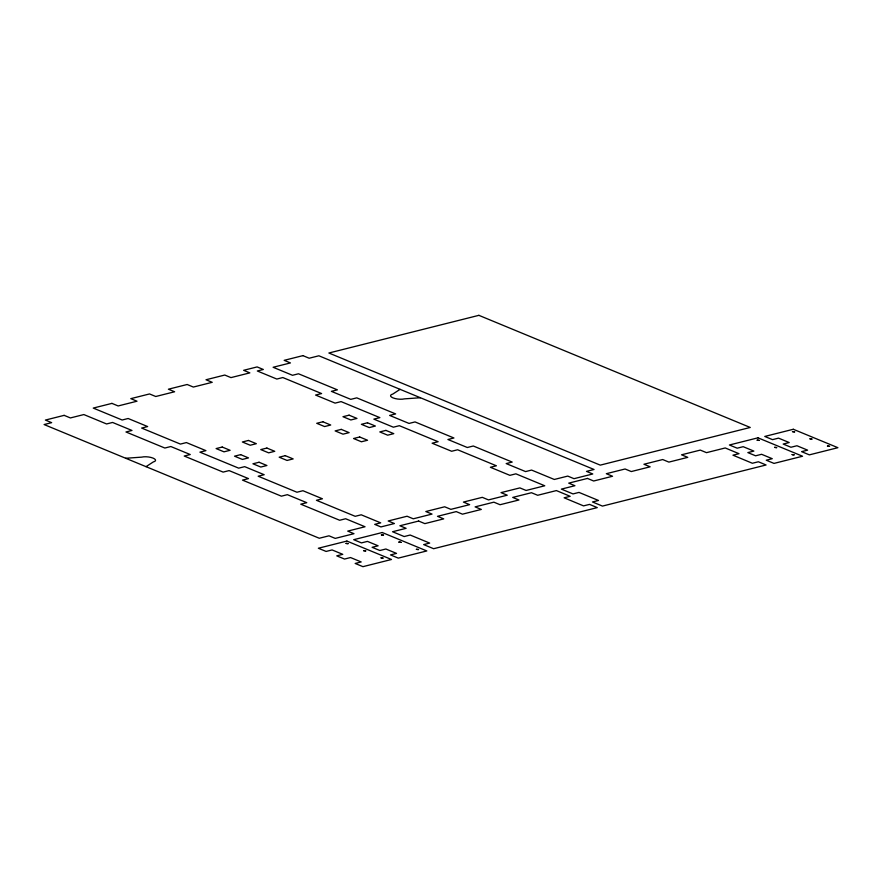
<?xml version="1.0" encoding="UTF-8"?>
<svg xmlns="http://www.w3.org/2000/svg" width="882" height="882" viewBox="0 0 882 882"><rect width="100%" height="100%" fill="white"/><g stroke="black" fill="none" stroke-linecap="round" stroke-linejoin="round"><path stroke-width="1.32" d="M146.026 466.655L153.281 461.947A8.125 2.668 5.9 0 0 153.104 458.133A8.125 2.668 5.9 0 0 141.649 457.141L125.696 458.265M400.086 389.337L392.832 394.056A8.125 2.668 5.9 0 0 392.997 397.87A8.125 2.668 5.9 0 0 404.463 398.862L420.405 397.738M346.075 543.422L348.225 543.654L346.075 543.4M363.56 550.644L365.721 550.886L363.56 550.644M381.41 534.878L383.571 535.109L381.421 534.845M381.057 557.876L383.218 558.108L381.068 557.854M398.907 542.099L401.056 542.342L398.907 542.099M416.403 549.332L418.553 549.563L416.403 549.31M757.142 440.162L759.303 440.405L757.164 440.118M774.639 447.395L776.788 447.637L774.661 447.35M792.488 431.618L794.638 431.86L792.488 431.618M792.135 454.627L794.285 454.858L792.135 454.594M809.985 438.85L812.135 439.093L809.985 438.828M827.47 446.083L829.631 446.314L827.481 446.049M64.143 415.356L45.39 420.064L51.652 422.654L44.1 424.551L319.284 538.252L328.975 535.815L335.237 538.395L353.98 533.687L347.728 531.107L365.027 526.752L345.645 518.748L339.647 520.259L300.762 504.184L306.76 502.685L287.378 494.67L281.38 496.18L242.495 480.117L248.492 478.606L229.111 470.602L223.113 472.102L184.228 456.038L190.236 454.539L170.843 446.524L164.846 448.034L125.972 431.971L131.969 430.46L112.587 422.456L106.579 423.955L83.845 414.562L70.406 417.936L64.143 415.356M111.937 403.383L93.26 408.079L122.146 420.008L128.144 418.498L147.647 426.557L141.649 428.068L180.413 444.087L186.411 442.577L205.914 450.636L199.916 452.146L238.68 468.155L244.678 466.655L264.181 474.703L258.172 476.214L296.947 492.233L302.945 490.723L322.437 498.782L316.44 500.292L355.203 516.312L361.212 514.801L380.704 522.861L374.707 524.36L380.914 526.929L394.408 523.533L388.212 520.975L407.065 516.235L413.272 518.803L432.015 514.085L425.819 511.527L444.682 506.786L450.878 509.355L469.632 504.647L463.425 502.078L482.289 497.338L488.485 499.907L507.238 495.199L501.031 492.63L519.895 487.9L526.102 490.458L544.767 485.773L515.893 473.832L509.895 475.343L490.392 467.284L496.39 465.784L457.626 449.765L451.628 451.264L432.125 443.216L438.122 441.706L399.359 425.686L393.361 427.197L373.858 419.137L379.855 417.627L341.091 401.608L335.094 403.118L315.591 395.059L321.599 393.559L282.824 377.54L276.827 379.051L257.335 370.991L263.332 369.481L257.125 366.923L243.63 370.308L249.827 372.877L230.974 377.606L224.767 375.048L206.013 379.756L212.22 382.314L193.356 387.055L187.16 384.497L168.407 389.205L174.614 391.762L155.75 396.503L149.543 393.945L130.801 398.653L136.997 401.211L118.144 405.952L111.937 403.383M302.912 355.633L284.169 360.341L290.432 362.932L273.122 367.276L292.504 375.291L298.502 373.781L337.387 389.844L331.389 391.354L350.771 399.359L356.769 397.859L395.654 413.923L389.657 415.422L409.039 423.437L415.036 421.927L453.921 437.99L447.924 439.501L467.306 447.505L473.303 446.005L512.188 462.069L506.191 463.579L525.573 471.583L531.57 470.073L554.304 479.466L567.754 476.093L574.006 478.683L592.759 473.976L586.497 471.385L594.049 469.489L318.876 355.788L309.174 358.224L302.912 355.633M478.882 315.337L328.887 353.009L600.256 465.134L750.24 427.461L478.882 315.337M222.22 447.042L216.112 448.574L223.984 451.827L230.092 450.294L222.22 447.042M248.47 440.449L242.363 441.981L250.223 445.234L256.342 443.701L248.47 440.449M322.845 421.772L316.726 423.305L324.598 426.557L330.706 425.014L322.845 421.772M349.085 415.179L342.977 416.712L350.849 419.964L356.956 418.421L349.085 415.179M240.632 454.649L234.524 456.181L242.396 459.434L248.504 457.901L240.632 454.649M266.882 448.056L260.774 449.588L268.646 452.841L274.754 451.308L266.882 448.056M341.257 429.38L335.138 430.912L343.01 434.165L349.129 432.632L341.257 429.38M367.496 422.787L361.388 424.319L369.26 427.572L375.368 426.039L367.496 422.787M259.054 462.256L252.936 463.789L260.807 467.041L266.915 465.509L259.054 462.256M285.294 455.663L279.186 457.196L287.058 460.448L293.166 458.916L285.294 455.663M359.669 436.987L353.561 438.519L361.422 441.772L367.54 440.239L359.669 436.987M385.919 430.394L379.8 431.926L387.672 435.179L393.78 433.646L385.919 430.394M587.467 478.43L568.725 483.138L574.921 485.706L561.371 489.113L573.002 493.92L579 492.41L598.503 500.469L592.495 501.968L602.461 506.092L766.083 464.99L758.399 461.771L752.357 463.259L732.964 455.178L738.995 453.69L725.236 447.957L706.504 452.653L700.297 450.096L681.554 454.803L687.751 457.361L668.887 462.102L662.691 459.544L643.937 464.252L650.144 466.81L631.28 471.55L625.084 468.992L606.331 473.7L612.538 476.258L593.674 480.999L587.467 478.43M418.641 521.053L399.899 525.76L406.095 528.329L392.545 531.736L404.177 536.543L410.174 535.032L429.666 543.091L423.669 544.591L433.635 548.714L597.257 507.613L589.562 504.394L583.531 505.882L564.138 497.801L570.169 496.312L556.399 490.579L537.678 495.276L531.471 492.718L512.718 497.426L518.925 499.984L500.061 504.725L493.865 502.167L475.111 506.874L481.318 509.432L462.455 514.173L456.248 511.604L437.505 516.323L443.701 518.881L424.848 523.621L418.641 521.053M346.902 541.074L318.358 548.24L326.108 551.437L332.106 549.938L342.767 554.337L336.77 555.847L344.52 559.056L350.529 557.545L361.179 561.944L355.181 563.455L362.943 566.663L391.487 559.486L346.902 541.074M757.98 437.814L729.425 444.991L737.187 448.188L743.184 446.689L753.845 451.088L747.848 452.598L755.598 455.796L761.596 454.296L772.257 458.695L766.26 460.206L774.01 463.403L802.554 456.237L757.98 437.814M382.248 532.519L353.704 539.696L361.455 542.893L367.452 541.394L378.113 545.793L372.116 547.303L379.866 550.511L385.864 549.001L396.525 553.4L390.528 554.91L398.278 558.119L426.822 550.941L382.248 532.519M793.315 429.269L764.771 436.447L772.522 439.644L778.53 438.133L789.192 442.543L783.183 444.054L790.945 447.251L796.942 445.752L807.603 450.151L801.606 451.661L809.356 454.858L837.9 447.692L793.315 429.269"/></g></svg>
